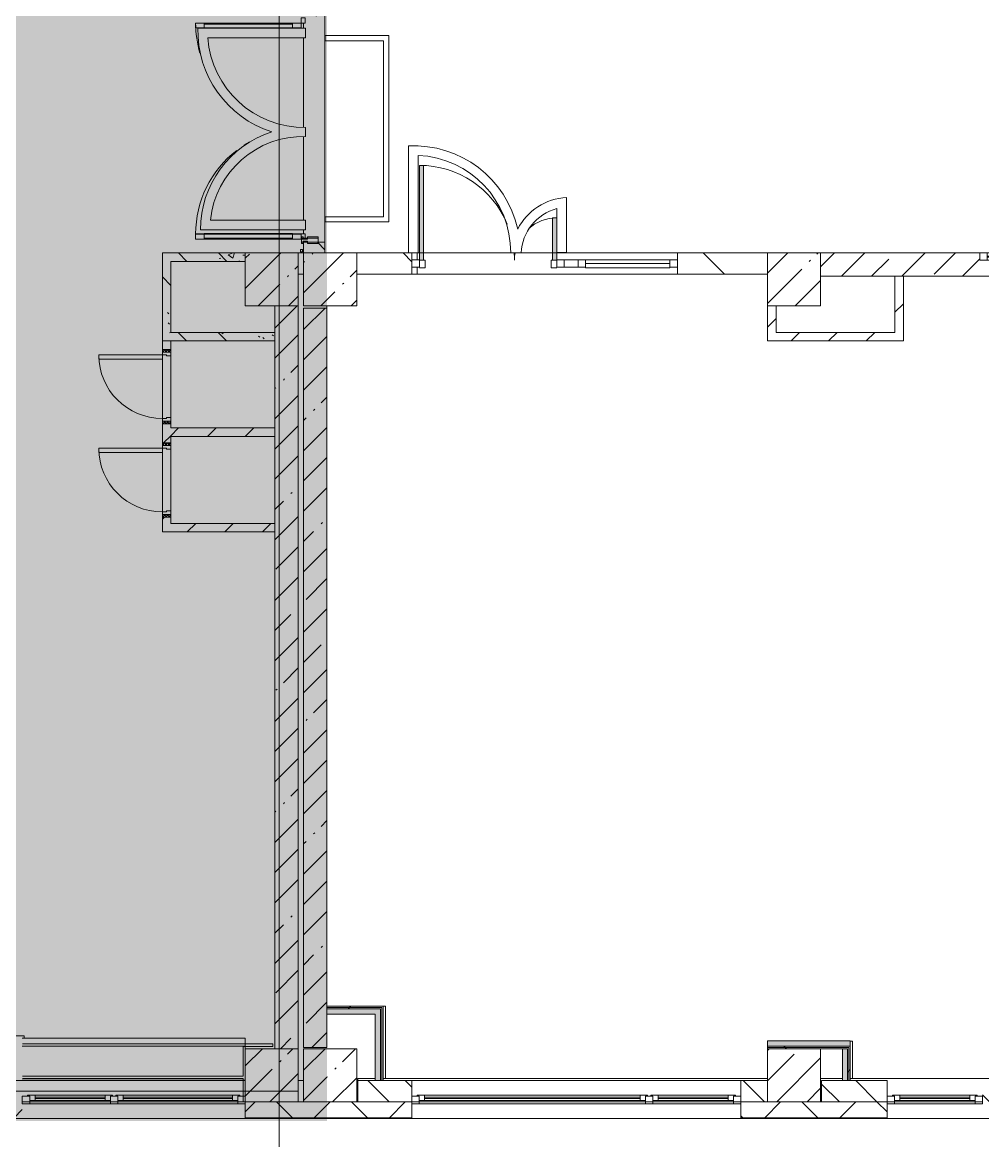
# Model space of a CAD drawing. Header units: millimetres. Extents: x -6228 to 198016, y -8553 to 29000.
# Drawn here: x 35891 to 44936, y -466 to 10073 of the extents above; entities that cross this region are included whole.
import ezdxf

# ---------------------------------------------------------------- set-up
doc = ezdxf.new("R2010")
doc.units = ezdxf.units.MM
doc.linetypes.add('Осевая', pattern=[15875, 3175, -2381.25, 7937.5, -2381.25])
doc.layers.add('A-DETL-GENF-1', color=7, linetype='Continuous', lineweight=9, true_color=0xc0c0c0, transparency=0.4)
for name, color, linetype, lineweight, true_color in [('A-DETL-GENF-2', 7, 'Continuous', 5, 0xe2e2e2), ('A-DETL-GENF-3', 7, 'Continuous', 5, 0xaaaaaa), ('A-DETL-GENF-4', 7, 'Continuous', 5, 0xb7b7b7), ('A-DOOR-1', 7, 'Continuous', 5, 0xaaaaaa), ('A-DOOR-2', 7, 'Continuous', 5, 0xe2e2e2), ('A-DOOR-3', 7, 'Continuous', 5, 0xb7b7b7), ('A-DOOR-FRAM-1', 7, 'Continuous', 5, 0xe2e2e2), ('A-DOOR-FRAM-2', 7, 'Continuous', 5, 0xaaaaaa), ('A-DOOR-FRAM-3', 7, 'Continuous', 5, 0xb7b7b7), ('A-FLOR-1', 7, 'Continuous', 5, 0xb7b7b7), ('A-FLOR-2', 7, 'Continuous', 5, 0xaaaaaa), ('A-GLAZ-1', 7, 'Continuous', 5, 0x737373), ('A-GLAZ-CWMG-1', 7, 'Continuous', 5, 0x737373), ('A-WALL-2', 7, 'Continuous', 9, 0x737373), ('A-WALL-3', 7, 'Continuous', 5, 0x737373), ('I-WALL-1', 7, 'Continuous', 5, 0xe7e7e7), ('I-WALL-2', 7, 'Continuous', 5, 0x737373), ('I-WALL-3', 7, 'Continuous', 5, 0x787878), ('S-COLS-1', 7, 'Continuous', 5, 0x737373)]:
    doc.layers.add(name, color=color, linetype=linetype, lineweight=lineweight, true_color=true_color)
for name, color, linetype, lineweight in [('A-GLAZ', 7, 'Continuous', 5), ('A-GLAZ-CURT', 7, 'Continuous', 5), ('A-GLAZ-CWMG', 7, 'Continuous', 5), ('A-WALL', 7, 'Continuous', 5), ('A-WALL-1', 7, 'Continuous', 9), ('I-WALL', 7, 'Continuous', 5), ('S-COLS', 7, 'Continuous', 5), ('Оси', 7, 'Continuous', 9), ('Оси-2', 7, 'Осевая', 9)]:
    doc.layers.add(name, color=color, linetype=linetype, lineweight=lineweight)
pattern_1 = [(45, (-38790, -7650), (-285.123, 285.123), []), (45, (-38504.88, -7650), (-285.123, 285.123), [504.031, -100.806, 16.764, -84.042])]
pattern_2 = [(45, (-38790, -150), (-285.123, 285.123), []), (45, (-38504.88, -150), (-285.123, 285.123), [504.031, -100.806, 16.764, -84.042])]
pattern_3 = [(45, (0, 0), (-353.5534, 353.5534), []), (135, (0, 0), (-353.5534, -353.5534), [])]
pattern_4 = [(45, (0, 0), (-176.7767, 176.7767), [])]
pattern_5 = [(45, (0, 0), (-285.123, 285.123), []), (45, (285.12, 0), (-285.123, 285.123), [504.031, -100.806, 16.764, -84.042])]
pattern_6 = [(135, (0, 0), (-353.5534, -353.5534), [])]
pattern_7 = [(135, (0, 0), (-377.171, -377.171), [533.4, -88.9, 17.78, -88.9]), (135, (0, 376.94), (-377.171, -377.171), []), (50, (0, 0), (637.6445, -55.7866), [66.675, -733.425]), (355, (0, 0), (-123.349, 668.699), [53.34, -586.74]), (100.451, (53.14, -4.65), (514.299, 612.908), [56.665, -623.315]), (46.184, (0, 177.8), (948.776, -147.15), [100.012, -1100.137]), (96.636, (79.1, 165.5), (830.91, 865.997), [84.998, -934.973]), (351.184, (0, 177.8), (830.918, 865.988), [80.01, -880.11]), (21, (88.9, 133.35), (530.6506, -357.928), [66.675, -733.425]), (326, (88.9, 133.35), (216.308, 644.658), [53.34, -586.74]), (71.451, (133.1, 103.5), (746.96, 286.724), [56.665, -623.315]), (37.5, (0, 0), (10.8105, 295.9426), [16.764, -562.864, 16.764, -578.866, -588.962]), (37.5, (0, 0), (10.8105, 295.9426), [-1175.258, 16.764, -572.198]), (7.5, (0, 0), (233.8692, 350.6318), [16.764, -322.834, 16.764, -549.529, -224.472]), (7.5, (0, 0), (233.8692, 350.6318), [-905.891, 16.764, -207.708]), (327.5, (-198.25, 0), (474.5678, -20.0513), [16.764, -205.486, 16.764, -676.656, -920.115]), (327.5, (-198.25, 0), (474.5678, -20.0513), [-915.67, 16.764, -903.351]), (317.5, (-287.15, 0), (518.452, 88.9934), [16.764, -272.161, 16.764, -443.738, -653.415]), (317.5, (-287.15, 0), (518.452, 88.9934), [-749.427, 16.764, -636.651])]
pattern_8 = [(135, (1951.41, 104.685), (-14.14214, -14.14214), []), (225, (1951.41, 104.685), (14.14214, -14.14214), [])]
pattern_9 = [(45, (-171.384, 104.685), (-14.1421, 14.1421), []), (135, (-171.384, 104.685), (-14.1421, -14.1421), [])]
pattern_10 = [(135, (0, 0), (-176.7767, -176.7767), [])]
pattern_11 = [(45, (0, 0), (-530.33, 530.33), []), (135, (0, 0), (-530.33, -530.33), [])]

# ---------------------------------------------------------------- blocks, each defined once
blk = doc.blocks.new('BSC_Колонна _Прямоугольная - 500х500-23286270-2_1_1_птичка копия 1')
at = {"layer": 'S-COLS'}
h = blk.add_hatch(dxfattribs=at)
h.set_pattern_fill('FP_2', color=256, style=0, pattern_type=2)
h.set_pattern_definition(pattern_1)
h.paths.add_polyline_path([(-30, -250), (-30, 250), (-250, 250), (-250, -250)])
h = blk.add_hatch(dxfattribs=at)
h.set_pattern_fill('FP_2', color=256, style=0, pattern_type=2)
h.set_pattern_definition(pattern_1)
h.paths.add_polyline_path([(-30, -250), (250, -250), (250, 250), (-30, 250), (-30, -116)])
for p, q in [((250, 250), (-30, 250)), ((250, -250), (250, 250)), ((-30, -250), (250, -250))]:
    blk.add_line(p, q, dxfattribs=at)
at = {"layer": 'S-COLS-1'}
for p, q in [((-30, 250), (-250, 250)), ((-250, 250), (-250, -250)), ((-250, -250), (-30, -250))]:
    blk.add_line(p, q, dxfattribs=at)
blk = doc.blocks.new('BSC_Колонна _Прямоугольная - 500х500-V1-2_1_1_птичка копия 1')
at = {"layer": 'S-COLS'}
h = blk.add_hatch(dxfattribs=at)
h.set_pattern_fill('FP_3', color=256, style=0, pattern_type=2)
h.set_pattern_definition([(45, (-43160, -7650), (-285.123, 285.123), []), (45, (-42874.88, -7650), (-285.123, 285.123), [504.031, -100.806, 16.764, -84.042])])
h.paths.add_polyline_path([(-250, -250), (250, -250), (250, 250), (-250, 250), (-250, -116)])
for p, q in [((250, 250), (-250, 250)), ((-250, 250), (-250, -250)), ((250, -250), (250, 250)), ((-250, -250), (250, -250))]:
    blk.add_line(p, q, dxfattribs=at)
blk = doc.blocks.new('BSC_Колонна _Прямоугольная - 500х500-V7-2_1_1_птичка копия 1')
at = {"layer": 'S-COLS'}
h = blk.add_hatch(dxfattribs=at)
h.set_pattern_fill('FP_9', color=256, style=0, pattern_type=2)
h.set_pattern_definition(pattern_2)
h.paths.add_polyline_path([(-250, -250), (-30, -250), (-30, 250), (-250, 250)])
h = blk.add_hatch(dxfattribs=at)
h.set_pattern_fill('FP_9', color=256, style=0, pattern_type=2)
h.set_pattern_definition(pattern_2)
h.paths.add_polyline_path([(250, -250), (250, 250), (-30, 250), (-30, -250), (161, -250)])
for p, q in [((250, 250), (-30, 250)), ((250, -250), (250, 250)), ((-30, -250), (250, -250))]:
    blk.add_line(p, q, dxfattribs=at)
at = {"layer": 'S-COLS-1'}
for p, q in [((-30, 250), (-250, 250)), ((-250, 250), (-250, -250)), ((-250, -250), (-30, -250))]:
    blk.add_line(p, q, dxfattribs=at)
blk = doc.blocks.new('BSC_Колонна _Прямоугольная - 500х500-V8-2_1_1_птичка копия 1')
at = {"layer": 'S-COLS'}
h = blk.add_hatch(dxfattribs=at)
h.set_pattern_fill('FP_10', color=256, style=0, pattern_type=2)
h.set_pattern_definition([(45, (-43160, -150), (-285.123, 285.123), []), (45, (-42874.88, -150), (-285.123, 285.123), [504.031, -100.806, 16.764, -84.042])])
h.paths.add_polyline_path([(-250, -250), (250, -250), (250, 250), (-250, 250)])
for p, q in [((250, 250), (-250, 250)), ((-250, 250), (-250, -250)), ((250, -250), (250, 250)), ((-250, -250), (250, -250))]:
    blk.add_line(p, q, dxfattribs=at)
blk = doc.blocks.new('120_Окно_СКБ_2Ст - 120_Окно_СКБ_2Ст 3100х2500 _мал_ створка слева-2_-22446420-2_1_1_птичка копия 1')
at = {"layer": 'A-GLAZ'}
for p, q in [((-1550, -127), (-1550, -57)), ((-1550, -57), (-1480, -57)), ((1550, -57), (-1550, -57)), ((-1480, -57), (-1480, -127)), ((-720, -87), (-1480, -87)), ((-1480, -87), (-1480, -127)), ((-1430, -137), (-1430, -87)), ((-770, -137), (-770, -87)), ((-720, -127), (-720, -57)), ((-720, -57), (-650, -57)), ((-720, -127), (-720, -87)), ((-650, -57), (-650, -127)), ((1480, -87), (-650, -87)), ((-650, -87), (-650, -127)), ((-600, -137), (-600, -87)), ((1430, -137), (1430, -87)), ((1480, -127), (1480, -57)), ((1480, -57), (1550, -57)), ((1480, -127), (1480, -87)), ((1550, -57), (1550, -127)), ((-1480, -127), (-1550, -127)), ((-1550, -127), (-1500, -127)), ((-1480, -127), (-1500, -127)), ((-1500, -127), (-1500, -137)), ((-1500, -137), (-700, -137)), ((-700, -137), (-1500, -137)), ((-1430, -107), (-770, -107)), ((-770, -117), (-1430, -117)), ((-650, -127), (-720, -127)), ((-700, -127), (-720, -127)), ((-700, -127), (-670, -127)), ((-700, -137), (-700, -127)), ((-650, -127), (-670, -127)), ((-670, -127), (-670, -137)), ((-670, -137), (1500, -137)), ((1500, -137), (-670, -137)), ((-600, -107), (1430, -107)), ((1430, -117), (-600, -117)), ((1550, -127), (1480, -127)), ((1500, -127), (1480, -127)), ((1500, -127), (1550, -127)), ((1500, -137), (1500, -127))]:
    blk.add_line(p, q, dxfattribs=at)
blk = doc.blocks.new('120_Окно_СКБ_2Ст - 120_Окно_СКБ_2Ст 2100х2400 _мал створка справа_-22446225-2_1_1_птичка копия 1')
at = {"layer": 'A-GLAZ-1'}
for p, q in [((-1050, -127), (-1050, -57)), ((-1050, -57), (-980, -57)), ((1050, -57), (-1050, -57)), ((-980, -57), (-980, -127)), ((150, -87), (-980, -87)), ((-980, -87), (-980, -127)), ((-930, -137), (-930, -87)), ((100, -137), (100, -87)), ((150, -127), (150, -57)), ((150, -57), (220, -57)), ((150, -127), (150, -87)), ((220, -57), (220, -127)), ((980, -87), (220, -87)), ((220, -87), (220, -127)), ((270, -137), (270, -87)), ((930, -137), (930, -87)), ((980, -127), (980, -57)), ((980, -57), (1050, -57)), ((980, -127), (980, -87)), ((1050, -57), (1050, -127)), ((-980, -127), (-1050, -127)), ((-1050, -127), (-1000, -127)), ((-980, -127), (-1000, -127)), ((-1000, -127), (-1000, -137)), ((-1000, -137), (170, -137)), ((170, -137), (-1000, -137)), ((-930, -107), (100, -107)), ((100, -117), (-930, -117)), ((220, -127), (150, -127)), ((170, -127), (150, -127)), ((170, -127), (200, -127)), ((170, -137), (170, -127)), ((220, -127), (200, -127)), ((200, -127), (200, -137)), ((200, -137), (1000, -137)), ((1000, -137), (200, -137)), ((270, -107), (930, -107)), ((930, -117), (270, -117)), ((1050, -127), (980, -127)), ((1000, -127), (980, -127)), ((1000, -127), (1050, -127)), ((1000, -137), (1000, -127))]:
    blk.add_line(p, q, dxfattribs=at)
blk = doc.blocks.new('BSC_Колонна _Прямоугольная - 500х500-V78-2_1_1_птичка копия 1')
at = {"layer": 'S-COLS'}
h = blk.add_hatch(dxfattribs=at)
h.set_pattern_fill('FP_83', color=256, style=0, pattern_type=2)
h.set_pattern_definition([(45, (-38240, -150), (-285.123, 285.123), []), (45, (-37954.88, -150), (-285.123, 285.123), [504.031, -100.806, 16.764, -84.042])])
h.paths.add_polyline_path([(-163, -250), (250, -250), (250, 250), (-250, 250), (-250, -250)])
at = {"layer": 'S-COLS-1'}
for p, q in [((250, 250), (-250, 250)), ((-250, 250), (-250, -250)), ((250, -250), (250, 250)), ((-250, -250), (250, -250))]:
    blk.add_line(p, q, dxfattribs=at)
blk = doc.blocks.new('BSC_Колонна _Прямоугольная - 500х500-V79-2_1_1_птичка копия 1')
at = {"layer": 'S-COLS'}
h = blk.add_hatch(dxfattribs=at)
h.set_pattern_fill('FP_84', color=256, style=0, pattern_type=2)
h.set_pattern_definition([(45, (-38240, -7650), (-285.123, 285.123), []), (45, (-37954.88, -7650), (-285.123, 285.123), [504.031, -100.806, 16.764, -84.042])])
h.paths.add_polyline_path([(-163, -250), (250, -250), (250, 250), (-250, 250), (-250, -250)])
at = {"layer": 'S-COLS-1'}
for p, q in [((250, 250), (-250, 250)), ((-250, 250), (-250, -250)), ((250, -250), (250, 250)), ((-250, -250), (250, -250))]:
    blk.add_line(p, q, dxfattribs=at)
blk = doc.blocks.new('110_Дверь_СКБ_1Ст - д-18 700x2100h_Технический шкаф ЭОМ и СС-21511926-2_1_1_птичка копия 1')
at = {"layer": 'A-DOOR-1'}
h = blk.add_hatch(dxfattribs=at)
h.set_pattern_fill('FP_88', color=256, style=0, pattern_type=2)
h.set_pattern_definition(pattern_8)
h.paths.add_polyline_path([(337.5, -40), (362.5, -40), (362.5, 40), (337.5, 40)])
at = {"layer": 'A-DOOR-2'}
h = blk.add_hatch(color=256, dxfattribs=at)
h.paths.add_polyline_path([(-312.5, -40), (-277.5, -40), (-277.5, 0), (-287.5, 0), (-287.5, 40), (-312.5, 40)])
h.paths.add_polyline_path([(302.5, 0), (302.5, -40), (337.5, -40), (337.5, 40), (312.5, 40), (312.5, 0)])
at = {"layer": 'A-DOOR-FRAM-1'}
blk.add_hatch(color=256, dxfattribs=at).paths.add_polyline_path([(272.5, 640), (272.5, 40), (312.5, 40), (312.5, 640)])
at = {"layer": 'A-DOOR-FRAM-2'}
h = blk.add_hatch(dxfattribs=at)
h.set_pattern_fill('FP_89', color=256, style=0, pattern_type=2)
h.set_pattern_definition(pattern_9)
h.paths.add_polyline_path([(-337.5, -40), (-312.5, -40), (-312.5, 40), (-337.5, 40)])
at = {"layer": 'A-DOOR-3'}
for p, q in [((312.5, 640), (272.5, 640)), ((272.5, 640), (272.5, 40)), ((312.5, 40), (312.5, 640)), ((272.5, 40), (312.5, 40))]:
    blk.add_line(p, q, dxfattribs=at)
blk.add_arc((312.5, 40), 600, 90, 180, dxfattribs=at)
at = {"layer": 'A-DOOR-FRAM-3'}
for p, q in [((-312.5, 40), (-337.5, 40)), ((-337.5, 40), (-337.5, -40)), ((-287.5, 40), (-312.5, 40)), ((-312.5, 40), (-312.5, -40)), ((-312.5, -40), (-312.5, 40)), ((-287.5, 0), (-287.5, 40)), ((-287.5, 40), (272.5, 40)), ((312.5, 40), (312.5, 0)), ((337.5, 40), (312.5, 40)), ((337.5, -40), (337.5, 40)), ((362.5, 40), (337.5, 40)), ((337.5, 40), (337.5, -40)), ((362.5, -40), (362.5, 40)), ((-337.5, -40), (-312.5, -40)), ((-312.5, -40), (-277.5, -40)), ((-277.5, 0), (-287.5, 0)), ((-277.5, -40), (-277.5, 0)), ((302.5, -40), (-277.5, -40)), ((312.5, 0), (302.5, 0)), ((302.5, 0), (302.5, -40)), ((302.5, -40), (337.5, -40)), ((337.5, -40), (362.5, -40))]:
    blk.add_line(p, q, dxfattribs=at)
blk = doc.blocks.new('110_Дверь_СКБ_1Ст - д-18 700x2100h_Технический шкаф ЭОМ и СС-V91-2_1_1_птичка копия 1')
at = {"layer": 'A-DOOR-1'}
h = blk.add_hatch(dxfattribs=at)
h.set_pattern_fill('FP_88', color=256, style=0, pattern_type=2)
h.set_pattern_definition(pattern_8)
h.paths.add_polyline_path([(337.5, 40), (337.5, -40), (362.5, -40), (362.5, 40)])
at = {"layer": 'A-DOOR-2'}
h = blk.add_hatch(color=256, dxfattribs=at)
h.paths.add_polyline_path([(-312.5, -40), (-277.5, -40), (-277.5, 0), (-287.5, 0), (-287.5, 40), (-312.5, 40)])
h.paths.add_polyline_path([(302.5, 0), (302.5, -40), (337.5, -34.6), (337.5, 40), (312.5, 40), (312.5, 0)])
at = {"layer": 'A-DOOR-FRAM-1'}
blk.add_hatch(color=256, dxfattribs=at).paths.add_polyline_path([(272.5, 640), (272.5, 40), (312.5, 40), (312.5, 640)])
at = {"layer": 'A-DOOR-FRAM-2'}
h = blk.add_hatch(dxfattribs=at)
h.set_pattern_fill('FP_89', color=256, style=0, pattern_type=2)
h.set_pattern_definition(pattern_9)
h.paths.add_polyline_path([(-337.5, -40), (-312.5, -40), (-312.5, 40), (-337.5, 40)])
at = {"layer": 'A-DOOR-3'}
for p, q in [((312.5, 640), (272.5, 640)), ((272.5, 640), (272.5, 40)), ((312.5, 40), (312.5, 640)), ((272.5, 40), (312.5, 40))]:
    blk.add_line(p, q, dxfattribs=at)
blk.add_arc((312.5, 40), 600, 90, 180, dxfattribs=at)
at = {"layer": 'A-DOOR-FRAM-3'}
for p, q in [((-312.5, 40), (-337.5, 40)), ((-337.5, 40), (-337.5, -40)), ((-287.5, 40), (-312.5, 40)), ((-312.5, 40), (-312.5, -40)), ((-312.5, -40), (-312.5, 40)), ((-287.5, 0), (-287.5, 40)), ((-287.5, 40), (272.5, 40)), ((312.5, 40), (312.5, 0)), ((337.5, 40), (312.5, 40)), ((337.5, -34.6), (337.5, 40)), ((362.5, 40), (337.5, 40)), ((337.5, 40), (337.5, -34.6)), ((362.5, -40), (362.5, 40)), ((-337.5, -40), (-312.5, -40)), ((-312.5, -40), (-277.5, -40)), ((-277.5, 0), (-287.5, 0)), ((-277.5, -40), (-277.5, 0)), ((302.5, -40), (-277.5, -40)), ((312.5, 0), (302.5, 0)), ((302.5, 0), (302.5, -40)), ((302.5, -40), (337.5, -40)), ((337.5, -40), (362.5, -40))]:
    blk.add_line(p, q, dxfattribs=at)
blk = doc.blocks.new('120_Окно_СКБ_1Ст - 120_Окно_СКБ_1Ст 900х2500_h_-20664874-2_1_1_птичка копия 1')
at = {"layer": 'A-GLAZ'}
for p, q in [((-450, -127), (-450, -57)), ((-450, -57), (-380, -57)), ((450, -57), (-450, -57)), ((-380, -57), (-380, -127)), ((380, -87), (-380, -87)), ((-380, -87), (-380, -127)), ((-330, -137), (-330, -87)), ((330, -137), (330, -87)), ((380, -127), (380, -57)), ((380, -57), (450, -57)), ((380, -127), (380, -87)), ((450, -57), (450, -127)), ((-380, -127), (-450, -127)), ((-450, -127), (-400, -127)), ((-380, -127), (-400, -127)), ((-400, -127), (-400, -137)), ((-400, -137), (400, -137)), ((400, -137), (-400, -137)), ((-330, -107), (330, -107)), ((330, -117), (-330, -117)), ((450, -127), (380, -127)), ((400, -127), (380, -127)), ((400, -127), (450, -127)), ((400, -137), (400, -127))]:
    blk.add_line(p, q, dxfattribs=at)
blk = doc.blocks.new('120_Окно_СКБ_1Ст - 120_Окно_СКБ_1Ст 400х1200 EI30-24228621-2_1_1_птичка копия 1')
at = {"layer": 'A-GLAZ'}
for p, q in [((-600, 40), (-600, 110)), ((-600, 110), (-530, 110)), ((600, 110), (-600, 110)), ((-530, 110), (-530, 40)), ((530, 40), (530, 110)), ((530, 110), (600, 110)), ((600, 110), (600, 40)), ((-530, 40), (-600, 40)), ((-600, 40), (600, 40)), ((530, 80), (-530, 80)), ((530, 70), (-530, 70)), ((600, 40), (530, 40))]:
    blk.add_line(p, q, dxfattribs=at)
blk = doc.blocks.new('Прямоугольный импост - Импост структурный с накладкой - 160мм Темный-31239214-2_1_1_птичка копия 1')
at = {"layer": 'A-GLAZ-CWMG-1'}
for p, q in [((-50, 0), (-50, 17)), ((-50, 17), (0, 17)), ((-40, 0), (-50, 0)), ((-40, -40), (-40, 0)), ((0, 0), (-10, 0)), ((-10, 0), (-10, -40)), ((0, 17), (0, 0)), ((-50, -140), (-50, -40)), ((-50, -40), (-40, -40)), ((-10, -40), (0, -40)), ((0, -40), (0, -140)), ((0, -140), (-50, -140))]:
    blk.add_line(p, q, dxfattribs=at)
blk = doc.blocks.new('Дверь_Витражная_остекление_ - ДВН_ДАО_Главный вход_1800 в свету 5-32258809-2_1_1_птичка копия 1')
at = {"layer": 'A-DETL-GENF-2'}
for points in [[(-948, -459), (-948, -20), (-993, -22), (-993, -1013), (-948, -1013)], [(1043, -1013), (1043, -20), (997, -22), (997, -1013)]]:
    blk.add_hatch(color=256, dxfattribs=at).paths.add_polyline_path(points)
at = {"layer": 'A-DETL-GENF-4'}
for p, q in [((-948, -20), (-993, -20)), ((-993, -1013), (-993, -20)), ((-948, -20), (-993, -20)), ((-993, -20), (-993, -1013)), ((-993, -100), (-948, -100)), ((-983, -933), (-983, -100)), ((-948, -1013), (-948, -20)), ((-948, -1013), (-948, -20)), ((989, -933), (989, -100)), ((997, -1013), (997, -20)), ((997, -20), (997, -1013)), ((1043, -100), (997, -100)), ((1033, -933), (1033, -100)), ((1043, -1013), (1043, -20)), ((1043, -1013), (1043, -20)), ((-993, -933), (-948, -933)), ((1043, -933), (997, -933)), ((-993, -1013), (-948, -1013)), ((-993, -1013), (-948, -1013)), ((1043, -1013), (997, -1013)), ((997, -1013), (1043, -1013))]:
    blk.add_line(p, q, dxfattribs=at)
at = {"layer": 'A-DOOR-3'}
for p, q in [((-1043, 20), (-993, 20)), ((-1043, -20), (-1043, 20)), ((-993, 20), (-993, -20)), ((993, 20), (1043, 20)), ((993, -20), (993, 20)), ((1043, 20), (1043, -20)), ((-993, -20), (-1043, -20)), ((-993, -1013), (-993, -20)), ((993, -1013), (993, -20)), ((1043, -20), (993, -20))]:
    blk.add_line(p, q, dxfattribs=at)
for centre, start, end in [((993, -20), 209.2112, 212.8228), ((993, -20), 217.5798, 270), ((-993, -20), 270, 286.5423)]:
    blk.add_arc(centre, 993, start, end, dxfattribs=at)
blk = doc.blocks.new('Прямоугольный импост - Импост структурный с накладкой - 160мм Темный-31915521-2_1_1_птичка копия 1')
at = {"layer": 'A-GLAZ-CWMG-1'}
for p, q in [((-25, 0), (-25, 17)), ((-25, 17), (25, 17)), ((-15, 0), (-25, 0)), ((-15, -40), (-15, 0)), ((25, 0), (15, 0)), ((15, 0), (15, -40)), ((25, 17), (25, 0)), ((-25, -140), (-25, -40)), ((-25, -40), (-15, -40)), ((15, -40), (25, -40)), ((25, -40), (25, -140)), ((25, -140), (-25, -140))]:
    blk.add_line(p, q, dxfattribs=at)
blk = doc.blocks.new('Прямоугольный импост - 50 x 70 мм-V152-2_1_1_птичка копия 1')
at = {"layer": 'A-GLAZ-CWMG'}
for p, q in [((-70, 35), (0, 35)), ((-70, -35), (-70, 35)), ((0, 35), (0, -35)), ((0, -35), (-70, -35))]:
    blk.add_line(p, q, dxfattribs=at)
blk = doc.blocks.new('Дверь_Витражная_остекление_ - ДВН_ДАО_Главный вход_1200 в свету-V153-2_1_1_птичка копия 1')
at = {"layer": 'A-DOOR-2'}
for points in [[(-647.5, 30), (-607.5, 35), (-607.5, 925), (-647.5, 925), (-647.5, 35)], [(647.5, 30), (647.5, 430), (607.5, 430), (607.5, 30)]]:
    blk.add_hatch(color=256, dxfattribs=at).paths.add_polyline_path(points)
at = {"layer": 'A-DETL-GENF-3'}
for p, q in [((-607.5, 925), (-647.5, 925)), ((-647.5, 925), (-647.5, 35)), ((-607.5, 30), (-607.5, 925)), ((647.5, 430), (607.5, 430)), ((607.5, 430), (607.5, 30)), ((647.5, 35), (647.5, 430)), ((-647.5, 30), (-607.5, 30)), ((-592.5, 30), (-647.5, 30)), ((-592.5, -40), (-592.5, 30)), ((592.5, -40), (592.5, 30)), ((592.5, 30), (647.5, 30)), ((607.5, 30), (647.5, 30)), ((-647.5, -40), (-592.5, -40)), ((647.5, -40), (592.5, -40))]:
    blk.add_line(p, q, dxfattribs=at)
at = {"layer": 'A-DOOR-1'}
for p, q in [((-647.5, 925), (-647.5, 35)), ((647.5, 430), (647.5, 35))]:
    blk.add_line(p, q, dxfattribs=at)
for centre, radius, start, end in [((-647.5, 30), 895, 22.29231, 90), ((647.5, 30), 400, 90, 131.44756), ((-647.5, 30), 895, 360, 4.55581), ((647.5, 30), 400, 169.71082, 180)]:
    blk.add_arc(centre, radius, start, end, dxfattribs=at)
blk = doc.blocks.new('Системная панель - Стемалит - 40мм-V154-2_1_1_птичка копия 1')
at = {"layer": 'A-GLAZ-CURT'}
for p, q in [((65, 35), (-65, 35)), ((-65, 35), (-65, -35)), ((65, -35), (65, 35)), ((-65, -35), (65, -35))]:
    blk.add_line(p, q, dxfattribs=at)
blk = doc.blocks.new('Прямоугольный импост - 50 x 70 мм-V155-2_1_1_птичка копия 1')
at = {"layer": 'A-GLAZ-CWMG'}
for p, q in [((-35, 35), (35, 35)), ((-35, -35), (-35, 35)), ((35, 35), (35, -35)), ((35, -35), (-35, -35))]:
    blk.add_line(p, q, dxfattribs=at)
blk = doc.blocks.new('Прямоугольный импост - 50 x 70 мм-V156-2_1_1_птичка копия 1')
at = {"layer": 'A-GLAZ-CWMG'}
for p, q in [((0, 35), (-70, 35)), ((-70, 35), (-70, -35)), ((0, -35), (0, 35)), ((-70, -35), (0, -35))]:
    blk.add_line(p, q, dxfattribs=at)
blk = doc.blocks.new('Системная панель - Стекло - 40мм-V157-2_1_1_птичка копия 1')
at = {"layer": 'A-GLAZ-CURT'}
for p, q in [((397.5, 0), (-397.5, 0)), ((-397.5, 0), (-397.5, -40)), ((397.5, -40), (397.5, 0)), ((-397.5, -40), (397.5, -40))]:
    blk.add_line(p, q, dxfattribs=at)
blk = doc.blocks.new('Прямоугольный импост - 50 x 70 мм-V158-2_1_1_птичка копия 1')
at = {"layer": 'A-GLAZ-CWMG'}
for p, q in [((-35, 35), (35, 35)), ((-35, -35), (-35, 35)), ((35, 35), (35, -35)), ((35, -35), (-35, -35))]:
    blk.add_line(p, q, dxfattribs=at)
blk = doc.blocks.new('Прямоугольный импост - 50 x 70 мм-V159-2_1_1_птичка копия 1')
at = {"layer": 'A-GLAZ-CWMG'}
blk.add_line((41991, 7835), (41196, 7835), dxfattribs=at)
blk = doc.blocks.new('Зашивка приборов отопления25 - Зашивка приборов отопления-33322064-2_1_1_птичка копия 1')
at = {"layer": 'A-WALL-3'}
for p, q in [((36640, 23400), (34540, 23400)), ((34540, 23104), (34540, 23079)), ((34540, 23079), (36640, 23079)), ((36640, 23079), (34540, 23079)), ((34540, 23079), (34540, 23004)), ((34540, 23004), (36640, 23004))]:
    blk.add_line(p, q, dxfattribs=at)

msp = doc.modelspace()

# ---------------------------------------------------------------- hatches: boundary and pattern name
at = {"layer": 'A-DETL-GENF-1'}
msp.add_hatch(color=256, dxfattribs=at).paths.add_polyline_path([(35454.9, -280), (38760, -280), (38760, 23777.7), (33860, 23777.7), (33860, 27350), (3852, 27350), (3852, 15358), (-268, 15358), (-268, -280), (34580.9, -280)])
at = {"layer": 'A-WALL'}
h = msp.add_hatch(dxfattribs=at)
h.set_pattern_fill('FP_30', color=256, style=0, pattern_type=2)
h.set_pattern_definition(pattern_10)
h.paths.add_polyline_path([(42910, -100), (42910, 100), (42660, 100), (42660, -100)])
h.paths.add_polyline_path([(39050, -100), (39560, -100), (39560, 100), (39050, 100)])
h = msp.add_hatch(dxfattribs=at)
h.set_pattern_fill('FP_30', color=256, style=0, pattern_type=2)
h.set_pattern_definition(pattern_10)
h.paths.add_polyline_path([(45068.3, -100), (45310, -100), (45310, 100), (44936.3, 100), (44936.3, -100)])
h.paths.add_polyline_path([(44036.3, -100), (44036.3, 100), (43420, 100), (43420, -100)])
h = msp.add_hatch(dxfattribs=at)
h.set_pattern_fill('FP_20', color=256, style=0, pattern_type=2)
h.set_pattern_definition(pattern_3)
h.paths.add_polyline_path([(35890, -250), (35890, -100), (34770, -100), (34770, -250), (35454.9, -250)])
h.paths.add_polyline_path([(38760, -250), (38760, -100), (37990, -100), (37990, -250), (38753.9, -250)])
h.paths.add_polyline_path([(30910, -250), (30910, -100), (29209.7, -100), (29209.7, -250), (30648.1, -250)])
h.paths.add_polyline_path([(33010, -250), (33870, -250), (33870, -100), (33010, -100)])
h.paths.add_polyline_path([(21610, -250), (22710, -250), (22710, -100), (21610, -100)])
h.paths.add_polyline_path([(18412.8, -250), (18810, -250), (18810, -100), (18160, -100), (18160, -250)])
h.paths.add_polyline_path([(26278.4, -250), (26409.7, -250), (26409.7, -100), (24810, -100), (24810, -250), (25841.4, -250)])
h.paths.add_polyline_path([(16110, -250), (17260, -250), (17260, -100), (16110, -100)])
h.paths.add_polyline_path([(13010, -250), (13010, -100), (11660, -100), (11660, -250), (12732.2, -250)])
h.paths.add_polyline_path([(3118.7, -250), (3730, -250), (3730, -100), (-260, -100), (-260, -250), (1370.8, -250)])
h.paths.add_polyline_path([(8560, -250), (8560, -100), (4630, -100), (4630, -250), (8362.4, -250)])
h = msp.add_hatch(dxfattribs=at)
h.set_pattern_fill('FP_20', color=256, style=0, pattern_type=2)
h.set_pattern_definition(pattern_3)
h.paths.add_polyline_path([(72160.7, -250), (75700, -250), (75700, -100), (71560, -100), (71560, -250), (71723.8, -250)])
h.paths.add_polyline_path([(69538.9, -250), (70660, -250), (70660, -100), (67060, -100), (67060, -250), (67791, -250)])
h.paths.add_polyline_path([(58810, -250), (58810, -100), (58060, -100), (58060, -250), (58177.6, -250)])
h.paths.add_polyline_path([(60910, -250), (62060, -250), (62060, -100), (60910, -100)])
h.paths.add_polyline_path([(56429.7, -250), (57160, -250), (57160, -100), (56410, -100), (56410, -250)])
h.paths.add_polyline_path([(65160, -250), (66160, -250), (66160, -100), (65160, -100)])
h.paths.add_polyline_path([(48810, -250), (48810, -100), (47410, -100), (47410, -250), (48564.1, -250)])
h.paths.add_polyline_path([(52059.9, -250), (53310, -250), (53310, -100), (51910, -100), (51910, -250)])
h.paths.add_polyline_path([(45068.3, -250), (45310, -250), (45310, -100), (44936.3, -100), (44936.3, -250)])
h.paths.add_polyline_path([(43410, -250), (44036.3, -250), (44036.3, -100), (42660, -100), (42660, -250), (43320.4, -250)])
h.paths.add_polyline_path([(38950.7, -250), (39560, -250), (39560, -100), (38760, -100), (38760, -250)])
at = {"layer": 'I-WALL'}
h = msp.add_hatch(dxfattribs=at)
h.set_pattern_fill('FP_31', color=256, style=0, pattern_type=2)
h.set_pattern_definition(pattern_6)
h.paths.add_polyline_path([(38540, 7900), (38740, 7900), (38740, 8000), (38540, 8000)])
h.paths.add_polyline_path([(38740, 10130), (38740, 10230), (38540, 10230), (38540, 10130)])
h = msp.add_hatch(dxfattribs=at)
h.set_pattern_fill('FP_31', color=256, style=0, pattern_type=2)
h.set_pattern_definition(pattern_6)
h.paths.add_polyline_path([(38540, 7700), (38540, 7900), (38490, 7900), (38490, 7700), (38513.7, 7700)])
h = msp.add_hatch(dxfattribs=at)
h.set_pattern_fill('FP_31', color=256, style=0, pattern_type=2)
h.set_pattern_definition(pattern_6)
h.paths.add_polyline_path([(39561, 7700), (39561, 7900), (39040, 7900), (39040, 7700)])
h.paths.add_polyline_path([(42910, 7700), (42910, 7900), (42061, 7900), (42061, 7700)])
h = msp.add_hatch(dxfattribs=at)
h.set_pattern_fill('FP_28', color=256, style=0, pattern_type=2)
h.set_pattern_definition(pattern_5)
h.paths.add_polyline_path([(47410, 7680), (47410, 7900), (46110, 7900), (46110, 7830), (44910, 7830), (44910, 7900), (43410, 7900), (43410, 7680), (46860, 7680)])
h = msp.add_hatch(dxfattribs=at)
h.set_pattern_fill('FP_32', color=256, style=0, pattern_type=2)
h.set_pattern_definition(pattern_4)
h.paths.add_polyline_path([(44190, 7070), (44190, 7680), (44110, 7680), (44110, 7070)])
h = msp.add_hatch(dxfattribs=at)
h.set_pattern_fill('FP_28', color=256, style=0, pattern_type=2)
h.set_pattern_definition(pattern_5)
h.paths.add_polyline_path([(38270, 400), (38490, 400), (38490, 7400), (38270, 7400), (38270, 747.6)])
h = msp.add_hatch(dxfattribs=at)
h.set_pattern_fill('FP_28', color=256, style=0, pattern_type=2)
h.set_pattern_definition(pattern_5)
h.paths.add_polyline_path([(38760, 410), (38760, 7380), (38540, 7380), (38540, 410), (38619.5, 410)])
h = msp.add_hatch(dxfattribs=at)
h.set_pattern_fill('FP_32', color=256, style=0, pattern_type=2)
h.set_pattern_definition(pattern_4)
h.paths.add_polyline_path([(42990, 7150), (42990, 7400), (42910, 7400), (42910, 7150)])
h = msp.add_hatch(dxfattribs=at)
h.set_pattern_fill('FP_32', color=256, style=0, pattern_type=2)
h.set_pattern_definition(pattern_4)
h.paths.add_polyline_path([(37290, 5270), (37290, 5409), (37210, 5409), (37210, 5270)])
h.paths.add_polyline_path([(37210, 6109), (37290, 6109), (37290, 6289), (37210, 6289)])
h.paths.add_polyline_path([(37290, 6989), (37290, 7070), (37210, 7070), (37210, 6989), (37279.5, 6989)])
h = msp.add_hatch(dxfattribs=at)
h.set_pattern_fill('FP_32', color=256, style=0, pattern_type=2)
h.set_pattern_definition(pattern_4)
h.paths.add_polyline_path([(44110, 7070), (44110, 7150), (42910, 7150), (42910, 7070)])
h = msp.add_hatch(dxfattribs=at)
h.set_pattern_fill('FP_32', color=256, style=0, pattern_type=2)
h.set_pattern_definition(pattern_4)
h.paths.add_polyline_path([(38270, 6170), (38270, 6250), (37290, 6250), (37290, 6170), (38076.7, 6170)])
h = msp.add_hatch(dxfattribs=at)
h.set_pattern_fill('FP_32', color=256, style=0, pattern_type=2)
h.set_pattern_definition(pattern_4)
h.paths.add_polyline_path([(37629.6, 5270), (38270, 5271.9), (38270, 5350), (37290, 5350), (37290, 5270)])
h = msp.add_hatch(dxfattribs=at)
h.set_pattern_fill('FP_132', color=256, style=0, pattern_type=2)
h.set_pattern_definition(pattern_11)
h.paths.add_polyline_path([(39277.5, 787.5), (39290, 787.5), (39290, 800), (38760, 800), (38760, 787.5)])
h = msp.add_hatch(dxfattribs=at)
h.set_pattern_fill('FP_132', color=256, style=0, pattern_type=2)
h.set_pattern_definition(pattern_11)
h.paths.add_polyline_path([(39265, 775), (39277.5, 775), (39277.5, 787.5), (38760, 787.5), (38760, 775)])
h = msp.add_hatch(dxfattribs=at)
h.set_pattern_fill('FP_132', color=256, style=0, pattern_type=2)
h.set_pattern_definition(pattern_11)
h.paths.add_polyline_path([(43677.5, 412.5), (43690, 412.5), (43690, 425), (42910, 425), (42910, 412.5), (43320.4, 412.5)])
h = msp.add_hatch(dxfattribs=at)
h.set_pattern_fill('FP_132', color=256, style=0, pattern_type=2)
h.set_pattern_definition(pattern_11)
h.paths.add_polyline_path([(43677.5, 400), (43677.5, 412.5), (42910, 412.5), (42910, 400), (43665, 400)])
h = msp.add_hatch(dxfattribs=at)
h.set_pattern_fill('FP_132', color=256, style=0, pattern_type=2)
h.set_pattern_definition(pattern_11)
h.paths.add_polyline_path([(43677.5, 100), (43677.5, 400), (43665, 400), (43665, 100)])
h = msp.add_hatch(dxfattribs=at)
h.set_pattern_fill('FP_132', color=256, style=0, pattern_type=2)
h.set_pattern_definition(pattern_11)
h.paths.add_polyline_path([(43677.5, 100), (43690, 100), (43690, 412.5), (43677.5, 412.5), (43677.5, 182.1)])
at = {"layer": 'I-WALL-1'}
for points in [[(38760, 725), (39265, 725), (39265, 775), (38760, 775), (38760, 747.6)], [(39265, 100), (39265, 725), (39215, 725), (39215, 100)], [(43690, 425), (43690, 475), (42910, 475), (42910, 425), (43320.4, 425)], [(43665, 100), (43665, 400), (43615, 400), (43615, 100)]]:
    msp.add_hatch(color=256, dxfattribs=at).paths.add_polyline_path(points)
at = {"layer": 'I-WALL-3'}
h = msp.add_hatch(dxfattribs=at)
h.set_pattern_fill('FP_41', color=256, style=0, pattern_type=2)
h.set_pattern_definition(pattern_7)
h.paths.add_polyline_path([(37290, 7150), (37290, 7900), (37210, 7900), (37210, 7150), (37246.7, 7150)])
h = msp.add_hatch(dxfattribs=at)
h.set_pattern_fill('FP_41', color=256, style=0, pattern_type=2)
h.set_pattern_definition(pattern_7)
h.paths.add_polyline_path([(37290, 7820), (37990, 7820), (37990, 7900), (37290, 7900)])
h = msp.add_hatch(dxfattribs=at)
h.set_pattern_fill('FP_41', color=256, style=0, pattern_type=2)
h.set_pattern_definition(pattern_7)
h.paths.add_polyline_path([(37290, 7070), (38270, 7070), (38270, 7150), (37210, 7150), (37210, 7070), (37263, 7070)])

# ---------------------------------------------------------------- linework, layer by layer
at = {"layer": 'A-FLOR-1'}
for p, q in [((38558.4, 10018), (37544.7, 10018)), ((38540, 10065), (38540, 10018)), ((38558.4, 9928), (38558.4, 10018)), ((37636.7, 9928), (38558.4, 9928)), ((38540, 9928), (38540, 9083.9)), ((38742.8, 9947.2), (38742.8, 9897.2)), ((38558.4, 8996.7), (38558.4, 9083.1)), ((38540, 8996.1), (38540, 8208)), ((38742.8, 8241.3), (38742.8, 8191.3)), ((37568, 8118), (38557, 8118)), ((38557, 8208), (37662.6, 8208)), ((38540, 8118), (38540, 8080)), ((38557, 8118), (38557, 8208)), ((38760, 7400), (38760, 7380)), ((35469, 520), (35909, 520)), ((38250, 445), (35891.8, 445)), ((35909, 520), (35909, 500)), ((38250, 420), (38250, 445)), ((37970, 140), (37970, 420)), ((37970, 420), (38250, 420)), ((35891.8, 140), (37970, 140)), ((37970, 100), (37990, 100)), ((38490, 100), (38540, 100))]:
    msp.add_line(p, q, dxfattribs=at)
for centre, radius, start, end in [((38544.4, 9993), 1000, 178.56746, 252.28756), ((38544.4, 9993), 910, 184.09604, 270.88287), ((38537, 8118), 969, 107.84035, 180), ((38537, 8118), 879, 88.60541, 174.12324)]:
    msp.add_arc(centre, radius, start, end, dxfattribs=at)
at = {"layer": 'A-FLOR-2'}
for p, q in [((39342.8, 9947.2), (38742.8, 9947.2)), ((39342.8, 8191.3), (39342.8, 9947.2)), ((38742.8, 9897.2), (39292.8, 9897.2)), ((39292.8, 9897.2), (39292.8, 8241.3)), ((39528.1, 8907.6), (39528.1, 7900)), ((39618.1, 7900), (39618.1, 8818.2)), ((41017, 7903), (41017, 8421.4)), ((39292.8, 8241.3), (38742.8, 8241.3)), ((40927, 8317.2), (40927, 7903)), ((38742.8, 8191.3), (39342.8, 8191.3)), ((42061, 7900), (39561, 7900)), ((39610, 7900), (39610, 7835)), ((39618.1, 7900), (40490.6, 7900)), ((40588.5, 7900), (42061, 7900)), ((40927, 7903), (41017, 7903)), ((39610, 7765), (39610, 7700)), ((39290, 800), (39310, 800)), ((39310, 800), (39310, 120)), ((43690, 470), (43710, 470)), ((43710, 470), (43710, 120)), ((39040, 100), (39050, 100))]:
    msp.add_line(p, q, dxfattribs=at)
for centre, radius, start, end in [((39580.6, 7909), 1000, 12.44956, 93.01125), ((39580.6, 7909), 910, 359.43333, 87.64026), ((41042, 7878), 544, 92.63401, 153.04618), ((41042, 7878), 454, 104.67311, 177.22246)]:
    msp.add_arc(centre, radius, start, end, dxfattribs=at)
at = {"layer": 'A-WALL'}
for p, q in [((39050, 100), (39050, -100)), ((39050, 100), (42910, 100)), ((39560, -258), (39560, 100)), ((42660, 100), (42660, -258)), ((44036.3, 100), (43420, 100)), ((43420, 100), (43420, -100)), ((44036.3, -258), (44036.3, 100)), ((39040, -100), (42660, -100)), ((43410, -100), (43420, -100)), ((58060, -258), (38760, -258))]:
    msp.add_line(p, q, dxfattribs=at)
at = {"layer": 'A-WALL-1'}
for p, q in [((44190, 7680), (44110, 7680)), ((38760, 787.5), (39277.5, 787.5)), ((38760, 775), (39265, 775)), ((39265, 775), (39265, 100)), ((39277.5, 787.5), (39277.5, 100)), ((43690, 425), (42910, 425)), ((43677.5, 412.5), (42910, 412.5)), ((43665, 400), (43615, 400)), ((43665, 100), (43665, 400)), ((43677.5, 100), (43677.5, 412.5)), ((39050, -100), (39560, -100)), ((42660, -100), (42910, -100)), ((43420, -100), (44036.3, -100)), ((37990, -250), (39560, -250)), ((38760, -253), (39560, -253)), ((42660, -250), (44036.3, -250)), ((42660, -253), (44036.3, -253))]:
    msp.add_line(p, q, dxfattribs=at)
at = {"layer": 'A-WALL-2'}
for p, q in [((37290, 7070), (37210, 7070)), ((38270, 7070), (38270, 7150)), ((38270, 6170), (38270, 6250)), ((38270, 5270), (38270, 5350)), ((38760, 800), (38760, 725)), ((37990, -253), (38754.5, -253))]:
    msp.add_line(p, q, dxfattribs=at)
at = {"layer": 'A-WALL-3'}
for p, q in [((38529.5, 7931), (38509.5, 7931)), ((38509.5, 7931), (38509.5, 7911)), ((38509.5, 7911), (38529.5, 7911)), ((38529.5, 7911), (38529.5, 7931)), ((33610, 100), (37970, 100)), ((35890, -100), (37990, -100)), ((37990, -100), (37990, -258)), ((38540, -100), (38490, -100)), ((38755.5, -258), (21610, -258))]:
    msp.add_line(p, q, dxfattribs=at)
at = {"layer": 'I-WALL'}
for p, q in [((39561, 7900), (39040, 7900)), ((39561, 7700), (39561, 7900)), ((42061, 7900), (42061, 7700)), ((42061, 7900), (42910, 7900)), ((44910, 7900), (43410, 7900)), ((42910, 7700), (39040, 7700)), ((43410, 7680), (44110, 7680)), ((44110, 7680), (44110, 7150)), ((44190, 7070), (44190, 7680)), ((44190, 7680), (46780, 7680)), ((42910, 7400), (42910, 7070)), ((42990, 7150), (42990, 7400)), ((42910, 7070), (44190, 7070)), ((44110, 7150), (42990, 7150)), ((39290, 800), (38760, 800)), ((39290, 100), (39290, 800)), ((38760, 725), (39215, 725)), ((39215, 725), (39215, 100)), ((43690, 475), (42910, 475)), ((42910, 475), (42910, 400)), ((43690, 100), (43690, 475)), ((43410, 400), (43615, 400)), ((43615, 400), (43615, 100)), ((39050, 120), (39215, 120)), ((39050, 120), (39050, 100)), ((39289.6, 120), (42910, 120)), ((43410, 120), (43615, 120)), ((43689.2, 120), (47410, 120)), ((44936.3, -100), (44036.3, -100))]:
    msp.add_line(p, q, dxfattribs=at)
at = {"layer": 'I-WALL-2'}
for p, q in [((38740, 10230), (38740, 7900)), ((38540, 10018), (38540, 10065)), ((38540, 9083.9), (38540, 9928)), ((38540, 8208), (38540, 8996.1)), ((38540, 8080), (38540, 8118)), ((38740, 8000), (38540, 8000)), ((38540, 8000), (38540, 7900)), ((37990, 7900), (37210, 7900)), ((37210, 7900), (37210, 6989)), ((37290, 7820), (37990, 7820)), ((37290, 7150), (37290, 7820)), ((38540, 7900), (38490, 7900)), ((38490, 7700), (38540, 7700)), ((38270, 7400), (38270, 7150)), ((38490, 400), (38490, 7400)), ((38760, 7380), (38540, 7380)), ((38540, 7380), (38540, 410)), ((38760, 800), (38760, 7380)), ((38270, 7150), (37290, 7150)), ((37290, 7070), (38270, 7070)), ((37290, 6989), (37290, 7070)), ((38270, 7070), (38270, 6250)), ((37210, 6289), (37210, 6109)), ((37290, 6250), (37290, 6289)), ((38270, 6250), (37290, 6250)), ((37290, 6109), (37290, 6170)), ((37290, 6170), (38270, 6170)), ((38270, 6170), (38270, 5350)), ((37210, 5409), (37210, 5270)), ((37290, 5350), (37290, 5409)), ((37210, 5270), (38270, 5270)), ((38270, 5350), (37290, 5350)), ((38270, 5270), (38270, 400)), ((38760, 410), (38760, 725)), ((38540, 410), (38760, 410)), ((35891.8, 120), (37970, 120)), ((37970, -100), (37970, 120))]:
    msp.add_line(p, q, dxfattribs=at)
at = {"layer": 'Оси'}
for p, q in [((38310, -4552.8), (38310, 7947.2)), ((25990, 0), (38490, 0))]:
    msp.add_line(p, q, dxfattribs=at)
at = {"layer": 'Оси-2'}
msp.add_line((38310, 7947.2), (38310, 11277.7), dxfattribs=at)

# ---------------------------------------------------------------- block references
at = {"layer": 'A-DOOR-1'}
msp.add_blockref('Дверь_Витражная_остекление_ - ДВН_ДАО_Главный вход_1200 в свету-V153-2_1_1_птичка копия 1', (40278.5, 7800), dxfattribs=at)
at = {"layer": 'A-DOOR-3'}
for name, p, rotation in [('Дверь_Витражная_остекление_ - ДВН_ДАО_Главный вход_1800 в свету 5-32258809-2_1_1_птичка копия 1', (38536, 9072.5), 269.9999999999999), ('110_Дверь_СКБ_1Ст - д-18 700x2100h_Технический шкаф ЭОМ и СС-V91-2_1_1_птичка копия 1', (37250, 6626.5), 89.99999999999991), ('110_Дверь_СКБ_1Ст - д-18 700x2100h_Технический шкаф ЭОМ и СС-21511926-2_1_1_птичка копия 1', (37250, 5746.5), 89.99999999999991)]:
    msp.add_blockref(name, p, dxfattribs=dict(at, rotation=rotation))
at = {"layer": 'A-GLAZ'}
msp.add_blockref('120_Окно_СКБ_1Ст - 120_Окно_СКБ_1Ст 400х1200 EI30-24228621-2_1_1_птичка копия 1', (45510, 7790), dxfattribs=at)
at = {"layer": 'A-GLAZ', "rotation": 180}
for name, p in [('120_Окно_СКБ_2Ст - 120_Окно_СКБ_2Ст 3100х2500 _мал_ створка слева-2_-22446420-2_1_1_птичка копия 1', (41110, -175)), ('120_Окно_СКБ_1Ст - 120_Окно_СКБ_1Ст 900х2500_h_-20664874-2_1_1_птичка копия 1', (44486.3, -175))]:
    msp.add_blockref(name, p, dxfattribs=at)
at = {"layer": 'A-GLAZ-1', "rotation": 180}
msp.add_blockref('120_Окно_СКБ_2Ст - 120_Окно_СКБ_2Ст 2100х2400 _мал створка справа_-22446225-2_1_1_птичка копия 1', (36940, -175), dxfattribs=at)
at = {"layer": 'A-GLAZ-CURT'}
for name, p in [('Системная панель - Стемалит - 40мм-V154-2_1_1_птичка копия 1', (41061, 7800)), ('Системная панель - Стекло - 40мм-V157-2_1_1_птичка копия 1', (41593.5, 7800))]:
    msp.add_blockref(name, p, dxfattribs=at)
at = {"layer": 'A-GLAZ-CWMG', "rotation": 180}
msp.add_blockref('Прямоугольный импост - 50 x 70 мм-V156-2_1_1_птичка копия 1', (39561, 7800), dxfattribs=at)
at = {"layer": 'A-GLAZ-CWMG', "extrusion": (0, 0, -1), "rotation": 180}
for name, p in [('Прямоугольный импост - 50 x 70 мм-V155-2_1_1_птичка копия 1', (-40961, 7800)), ('Прямоугольный импост - 50 x 70 мм-V158-2_1_1_птичка копия 1', (-41161, 7800)), ('Прямоугольный импост - 50 x 70 мм-V152-2_1_1_птичка копия 1', (-42061, 7800))]:
    msp.add_blockref(name, p, dxfattribs=at)
at = {"layer": 'A-GLAZ-CWMG'}
msp.add_blockref('Прямоугольный импост - 50 x 70 мм-V159-2_1_1_птичка копия 1', (0, 0), dxfattribs=at)
at = {"layer": 'A-GLAZ-CWMG-1', "extrusion": (0, 0, -1), "rotation": 270.0000000000001}
for name, p in [('Прямоугольный импост - Импост структурный с накладкой - 160мм Темный-31239214-2_1_1_птичка копия 1', (-38536, 8000)), ('Прямоугольный импост - Импост структурный с накладкой - 160мм Темный-31915521-2_1_1_птичка копия 1', (-38536, 8015))]:
    msp.add_blockref(name, p, dxfattribs=at)
at = {"layer": 'A-WALL-3', "rotation": 180}
msp.add_blockref('Зашивка приборов отопления25 - Зашивка приборов отопления-33322064-2_1_1_птичка копия 1', (72530, 23504), dxfattribs=at)
at = {"layer": 'S-COLS'}
for name, p in [('BSC_Колонна _Прямоугольная - 500х500-23286270-2_1_1_птичка копия 1', (38790, 7650)), ('BSC_Колонна _Прямоугольная - 500х500-V1-2_1_1_птичка копия 1', (43160, 7650)), ('BSC_Колонна _Прямоугольная - 500х500-V7-2_1_1_птичка копия 1', (38790, 150)), ('BSC_Колонна _Прямоугольная - 500х500-V8-2_1_1_птичка копия 1', (43160, 150))]:
    msp.add_blockref(name, p, dxfattribs=at)
at = {"layer": 'S-COLS-1'}
for name, p in [('BSC_Колонна _Прямоугольная - 500х500-V79-2_1_1_птичка копия 1', (38240, 7650)), ('BSC_Колонна _Прямоугольная - 500х500-V78-2_1_1_птичка копия 1', (38240, 150))]:
    msp.add_blockref(name, p, dxfattribs=at)

doc.saveas('drawing.dxf')
